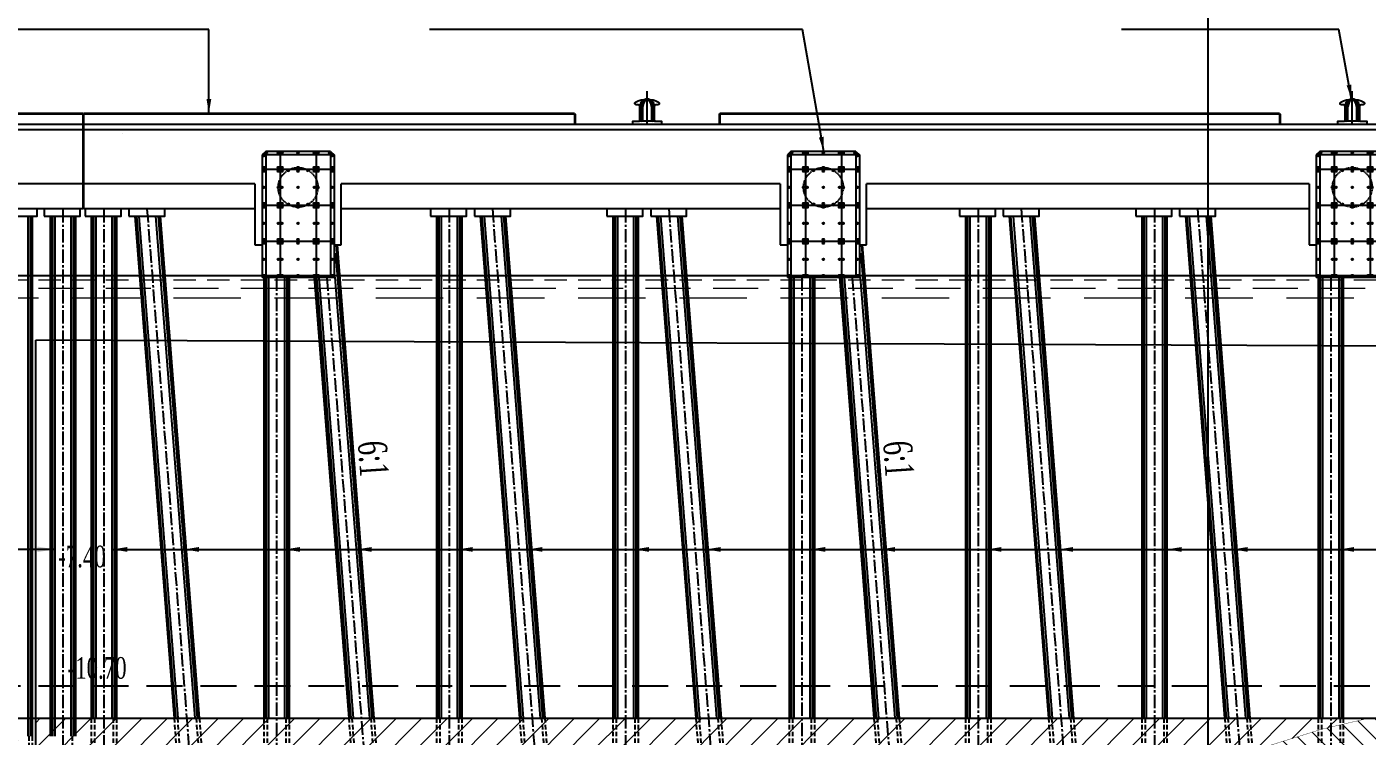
# Model space of a CAD drawing. Extents: x -57534 to 10615, y -13723 to 96319.
# Drawn here: x -25074 to -21349, y 39397 to 41368 of the extents above; entities that cross this region are included whole.
import ezdxf
from ezdxf.enums import TextEntityAlignment as Align

# ---------------------------------------------------------------- set-up
doc = ezdxf.new("R2010")
doc.units = 0
doc.header["$LTSCALE"] = 5
doc.header["$MEASUREMENT"] = 0
for name, pattern in [('CENTER', [2, 1.25, -0.25, 0.25, -0.25]), ('CENTER2', [1.125, 0.75, -0.125, 0.125, -0.125]), ('HIDDEN', [0.375, 0.25, -0.125])]:
    doc.linetypes.add(name, pattern=pattern)
doc.layers.get('0').update_dxf_attribs({"linetype": 'CONTINUOUS'})
doc.layers.get('DEFPOINTS').update_dxf_attribs({"linetype": 'CONTINUOUS'})
for name, color, linetype in [('1', 1, 'CONTINUOUS'), ('3', 3, 'CONTINUOUS'), ('BELT', 6, 'CONTINUOUS'), ('BORDER', 2, 'CONTINUOUS'), ('CENTER', 9, 'CENTER2'), ('COBAN', 2, 'CONTINUOUS'), ('Dam', 4, 'CONTINUOUS'), ('DIMENSION', 4, 'CONTINUOUS'), ('GCS', 5, 'CONTINUOUS'), ('HAOCN', 11, 'CONTINUOUS'), ('HATCH', 7, 'CONTINUOUS'), ('HIDDEN', 4, 'HIDDEN'), ('Net tim', 6, 'CONTINUOUS'), ('PAD', 6, 'CONTINUOUS'), ('PART', 3, 'CONTINUOUS'), ('TEXT', 3, 'CONTINUOUS'), ('TIM', 8, 'CENTER')]:
    doc.layers.add(name, color=color, linetype=linetype)
doc.layers.add('harch', color=8, linetype='CONTINUOUS', lineweight=5)
doc.layers.add('KHUAT', color=235, linetype='HIDDEN', lineweight=18)
doc.styles.add('DIM', font='romans.shx', dxfattribs={"width": 0.65})
doc.styles.add('THUONG', font='vntimeh.shx', dxfattribs={"width": 0.65})
doc.linetypes.add('DAT_LINE', pattern='A,0.2,[2,G.shx,S=0.017,R=0,X=-0.017,Y=0],0.22', length=0.42)
doc.dimstyles.new('400.Ph', dxfattribs={"dimscale": 400, "dimtxt": 0.2, "dimasz": 0.1, "dimexe": 0.1, "dimexo": 0.1, "dimgap": 0.06, "dimtad": 1, "dimdec": 0, "dimzin": 0, "dimdsep": 46, "dimtxsty": 'DIM', "dimblk": 'ARCHTICK', "dimcen": 0.15, "dimdle": 0.1, "dimclrd": 256, "dimclre": 7, "dimclrt": 6, "dimadec": 0, "dimazin": 0, "dimtfac": 1, "dimtdec": 0, "dimtix": 1, "dimtmove": 0, "dimatfit": 3, "dimfxl": 1, "dimtolj": 1, "dimtzin": 0, "dimarcsym": 0})

# ---------------------------------------------------------------- blocks, each defined once
blk = doc.blocks.new('Coc Xien')
at = {"layer": 'BORDER'}
for p, q in [((-9.3, -3.4), (-118.1, -1398.4)), ((60.9, -3.4), (-47.9, -1398.4))]:
    blk.add_line(p, q, dxfattribs=at)
at = {"layer": 'CENTER', "ltscale": 10}
blk.add_line((27.4, 16.6), (-276.4, -3876.7), dxfattribs=at)
at = {"layer": 'DIMENSION', "ltscale": 5}
blk.add_lwpolyline([(77.4, -3.4), (-22.6, -3.4), (-22.6, 16.6), (77.4, 16.6)], close=True, dxfattribs=at)
at = {"layer": 'HATCH'}
for p, q in [((-7.3, -3.4), (-116.2, -1398.4)), ((-3.3, -3.4), (-112.1, -1398.4)), ((3.3, -3.4), (-105.6, -1398.4)), ((50.3, -3.4), (-58.5, -1398.4)), ((56.9, -3.4), (-52, -1398.4)), ((60.9, -3.4), (-47.9, -1398.4))]:
    blk.add_line(p, q, dxfattribs=at)
at = {"layer": 'HIDDEN', "ltscale": 10}
for p, q in [((-118.1, -1398.4), (-310.6, -3864)), ((-109.1, -1398.4), (-301.6, -3864.7)), ((-57, -1398.4), (-249.8, -3868.8)), ((-47.9, -1398.4), (-240.8, -3869.5)), ((-310.6, -3864), (-240.8, -3869.5)), ((-276.4, -3876.7), (-240.8, -3869.5))]:
    blk.add_line(p, q, dxfattribs=at)
at = {"layer": 'HIDDEN'}
for q in [(-240.8, -3869.5), (-276.4, -3876.7)]:
    blk.add_line((-310.6, -3864), q, dxfattribs=at)
blk = doc.blocks.new('A$C18BE6784')
at = {"layer": 'BORDER'}
for p, q in [((-10, 3990), (-10, 2595)), ((60, 3990), (60, 2595))]:
    blk.add_line(p, q, dxfattribs=at)
at = {"layer": 'CENTER', "ltscale": 10}
blk.add_line((25, 4010), (25, 10), dxfattribs=at)
at = {"layer": 'DIMENSION', "ltscale": 5}
blk.add_lwpolyline([(-26.6, 3990), (73.4, 3990), (73.4, 4010), (-26.6, 4010)], close=True, dxfattribs=at)
at = {"layer": 'HATCH'}
for p, q in [((-8, 3990), (-8, 2595)), ((-4, 3990), (-4, 2595)), ((2.5, 3990), (2.5, 2595)), ((47.5, 3990), (47.5, 2595)), ((54, 3990), (54, 2595)), ((58, 3990), (58, 2595))]:
    blk.add_line(p, q, dxfattribs=at)
at = {"layer": 'HIDDEN', "ltscale": 10}
for p, q in [((-10, 2595), (-10, 10)), ((-1, 2595), (-1, 10)), ((51, 2595), (51, 10)), ((60, 2595), (60, 10)), ((-10, 10), (60, 10)), ((-10, 10), (25, 0)), ((25, 0), (60, 10))]:
    blk.add_line(p, q, dxfattribs=at)
at = {"layer": 'HIDDEN'}
blk.add_line((-10, 10), (60, 10), dxfattribs=at)
blk = doc.blocks.new('D7002')
at = {"layer": 'BORDER'}
for p, q in [((-35, -190), (-35, -1415)), ((35, -190), (35, -1415))]:
    blk.add_line(p, q, dxfattribs=at)
at = {"layer": 'CENTER', "ltscale": 10}
blk.add_line((0, -190), (0, -4000), dxfattribs=at)
at = {"layer": 'HATCH'}
for p, q in [((-33, -190), (-33, -1415)), ((-29, -190), (-29, -1415)), ((-22.5, -190), (-22.5, -1415)), ((22.5, -190), (22.5, -1415)), ((29, -190), (29, -1415)), ((33, -190), (33, -1415))]:
    blk.add_line(p, q, dxfattribs=at)
at = {"layer": 'HIDDEN', "ltscale": 10}
for p, q in [((-35, -1415), (-35, -4000)), ((-26, -1415), (-26, -4000)), ((26, -1415), (26, -4000)), ((35, -1415), (35, -4000)), ((-35, -4000), (35, -4000)), ((-35, -4000), (0, -4010)), ((0, -4010), (35, -4000))]:
    blk.add_line(p, q, dxfattribs=at)
at = {"layer": 'HIDDEN'}
blk.add_line((-35, -4000), (35, -4000), dxfattribs=at)
blk = doc.blocks.new('D7003')
at = {"layer": 'BORDER'}
for p, q in [((48.2, -100), (150.8, -1415)), ((-15, -190), (80.6, -1415))]:
    blk.add_line(p, q, dxfattribs=at)
at = {"layer": 'CENTER', "ltscale": 10}
blk.add_line((20.1, -190), (308.3, -3882.8), dxfattribs=at)
at = {"layer": 'HATCH'}
for p, q in [((46.2, -100), (148.9, -1415)), ((44, -123.2), (144.8, -1415)), ((-13, -190), (82.6, -1415)), ((-9, -190), (86.6, -1415)), ((-2.4, -190), (93.2, -1415)), ((42.6, -190), (138.2, -1415))]:
    blk.add_line(p, q, dxfattribs=at)
at = {"layer": 'HIDDEN', "ltscale": 10}
for p, q in [((80.6, -1415), (273.4, -3885.5)), ((89.6, -1415), (282.4, -3884.8)), ((141.8, -1415), (334.2, -3880.8)), ((150.8, -1415), (343.2, -3880.1)), ((343.2, -3880.1), (273.4, -3885.5)), ((309.1, -3892.8), (273.4, -3885.5))]:
    blk.add_line(p, q, dxfattribs=at)
at = {"layer": 'HIDDEN'}
for q in [(273.4, -3885.5), (309.1, -3892.8)]:
    blk.add_line((343.2, -3880.1), q, dxfattribs=at)
at = {"layer": 'TEXT', "style": 'THUONG', "width": 0.65}
blk.add_text('6:1', height=80, rotation=273.8902, dxfattribs=at).set_placement((149.2, -694.2), align=Align.MIDDLE)
blk = doc.blocks.new('MD-PD 2')
at = {"layer": 'COBAN'}
for p, q in [((-3834.7, 444.1), (-3834.7, 179.1)), ((3707.3, 414.1), (-3834.7, 414.1)), ((3707.3, 399.1), (-3834.7, 399.1)), ((-3358.7, 249.1), (-3834.7, 249.1)), ((-3358.7, 249.1), (-3358.7, 79.1)), ((-1898.7, 249.1), (-3118.7, 249.1)), ((-3118.7, 79.1), (-3118.7, 249.1)), ((-1898.7, 249.1), (-1898.7, 79.1)), ((-428.7, 249.1), (-1658.7, 249.1)), ((-1658.7, 79.1), (-1658.7, 249.1)), ((-428.7, 249.1), (-428.7, 79.1)), ((-3358.7, 179.1), (-3834.7, 179.1)), ((-1898.7, 179.1), (-3118.7, 179.1)), ((-428.7, 179.1), (-1658.7, 179.1)), ((-3358.7, 79.1), (-3338.7, 79.1)), ((-3138.7, 79.1), (-3118.7, 79.1)), ((-1898.7, 79.1), (-1878.7, 79.1)), ((-1678.7, 79.1), (-1658.7, 79.1)), ((-428.7, 79.1), (-408.7, 79.1))]:
    blk.add_line(p, q, dxfattribs=at)
at = {"layer": 'Dam', "ltscale": 200}
blk.add_line((-3726.7, 389.1), (-3726.7, 389.1), dxfattribs=at)
at = {"layer": 'GCS', "ltscale": 5}
for p, q in [((-2470.7, 444.1), (-3834.7, 444.1)), ((-2470.7, 444.1), (-2468.7, 442.1)), ((-2468.7, 442.1), (-2468.7, 414.1)), ((-2068.7, 442.1), (-2066.7, 444.1)), ((-2068.7, 442.1), (-2068.7, 414.1)), ((-510.7, 444.1), (-2066.7, 444.1)), ((-510.7, 444.1), (-508.7, 442.1)), ((-508.7, 442.1), (-508.7, 414.1))]:
    blk.add_line(p, q, dxfattribs=at)
at = {"layer": 'HAOCN', "ltscale": 5}
for p, q in [((-2470.7, 442.1), (-3834.7, 442.1)), ((-2470.7, 442.1), (-2470.7, 414.1)), ((-510.7, 442.1), (-2066.7, 442.1)), ((-2066.7, 442.1), (-2066.7, 414.1)), ((-510.7, 442.1), (-510.7, 414.1))]:
    blk.add_line(p, q, dxfattribs=at)
at = {"layer": 'COBAN'}
for name, p in [('D7003', (-3178.7, 179.1)), ('D7003', (-1718.7, 179.1)), ('D7002', (-3298.7, 179.1)), ('D7002', (-1838.7, 179.1)), ('D7002', (-368.7, 179.1))]:
    blk.add_blockref(name, p, dxfattribs=at)
at = {"layer": 'HIDDEN'}
for p in [(-3803.7, -3830.9), (-2843.7, -3830.9), (-2353.7, -3830.9), (-1373.7, -3830.9), (-883.7, -3830.9)]:
    blk.add_blockref('A$C18BE6784', p, dxfattribs=at)
at = {"layer": 'HIDDEN', "xscale": -1}
for p in [(-3631.3, 162.5), (-2671.3, 162.5), (-2181.3, 162.5), (-1201.3, 162.5), (-711.3, 162.5)]:
    blk.add_blockref('Coc Xien', p, dxfattribs=at)
blk = doc.blocks.new('Md pd3')
at = {"layer": '1', "color": 4, "ltscale": 5}
for points in [[(3732.2, 33.5), (3832.2, 33.5), (3832.2, 53.5), (3732.2, 53.5)], [(3852.2, 33.5), (3952.2, 33.5), (3952.2, 53.5), (3852.2, 53.5)]]:
    blk.add_lwpolyline(points, close=True, dxfattribs=at)
at = {"layer": 'BORDER'}
for p, q in [((3818.8, 33.5), (3818.8, -1411.5)), ((3868.8, 33.5), (3868.8, -1411.5)), ((3938.8, 33.5), (3938.8, -1411.5))]:
    blk.add_line(p, q, dxfattribs=at)
at = {"layer": 'CENTER', "ltscale": 10}
blk.add_line((3903.8, 53.5), (3903.8, -3946.5), dxfattribs=at)
at = {"layer": 'COBAN'}
for p, q in [((3959.7, 318.5), (3959.7, 53.5)), ((3959.7, 288.5), (-3582.3, 288.5)), ((3959.7, 273.5), (-3582.3, 273.5)), ((3959.7, 123.5), (3483.8, 123.5)), ((3959.7, 53.5), (3483.8, 53.5))]:
    blk.add_line(p, q, dxfattribs=at)
at = {"layer": 'GCS'}
blk.add_line((3959.7, 318.5), (3085.8, 318.5), dxfattribs=at)
at = {"layer": 'HAOCN', "ltscale": 5}
blk.add_line((3959.7, 316.5), (3085.8, 316.5), dxfattribs=at)
at = {"layer": 'HATCH'}
for p, q in [((3806.2, 33.5), (3806.2, -1411.5)), ((3812.8, 33.5), (3812.8, -1411.5)), ((3816.8, 33.5), (3816.8, -1411.5)), ((3870.7, 33.5), (3870.7, -1411.5)), ((3874.8, 33.5), (3874.8, -1411.5)), ((3881.3, 33.5), (3881.3, -1411.5)), ((3926.2, 33.5), (3926.2, -1411.5)), ((3932.8, 33.5), (3932.8, -1411.5)), ((3936.8, 33.5), (3936.8, -1411.5))]:
    blk.add_line(p, q, dxfattribs=at)
at = {"layer": 'HIDDEN', "ltscale": 10}
for p, q in [((3809.8, -1411.5), (3809.8, -3946.5)), ((3818.8, -1411.5), (3818.8, -3946.5)), ((3929.8, -1411.5), (3929.8, -3946.5))]:
    blk.add_line(p, q, dxfattribs=at)
blk = doc.blocks.new('A$C69525F90')
at = {"layer": 'HATCH', "color": 7}
for p, q in [((23, 12), (23, 50)), ((28, 12), (28, 50)), ((52, 50), (52, 12)), ((57, 50), (57, 12))]:
    blk.add_line(p, q, dxfattribs=at)
for centre, radius, start, end in [((45, 48.6), 22, 103.0137, 176.2572), ((52.9, 48.7), 24.9, 121.1303, 176.9421), ((35, 48.6), 22, 3.7428, 76.9863), ((27.1, 48.7), 24.9, 3.0579, 58.8697), ((18, 14.4), 5.53, 284.0666, 334.6846), ((21.8, 16.7), 7.74, 277.0881, 322.7962), ((58.2, 16.7), 7.74, 217.2038, 262.9119), ((62, 14.4), 5.53, 205.3154, 255.9334)]:
    blk.add_arc(centre, radius, start, end, dxfattribs=at)
at = {"layer": 'Net tim'}
blk.add_line((63, 9), (17, 9), dxfattribs=at)
blk.add_lwpolyline([(60, 50), (60, 12, 0.414214), (63, 9), (80, 9), (80, 0), (0, 0), (0, 9), (17, 9, 0.414214), (20, 12), (20, 50, 0.414214), (16, 54), (9.9, 54, -0.769128), (7.9, 61.5, -0.265523), (72.1, 61.5, -0.769128), (70.1, 54), (64, 54, 0.414214), (60, 50, 0.414214), (40, 70), (40, 70, 0.414214), (20, 50)], format="xyb", dxfattribs=at)
at = {"layer": 'TIM', "ltscale": 20}
blk.add_line((40, 0), (40, 92), dxfattribs=at)
blk = doc.blocks.new('_ArchTick')
at = {"color": 0, "linetype": 'ByBlock', "const_width": 0.15}
blk.add_lwpolyline([(-0.5, -0.5), (0.5, 0.5)], dxfattribs=at)
blk = doc.blocks.new('dia chat')
at = {"layer": 'harch'}
h = blk.add_hatch(dxfattribs=at)
h.set_pattern_fill('ANSI31', color=256, scale=400, style=0)
h.set_pattern_definition([(45, (-10737.15, -1620), (-35.35534, 35.35534), [])])
h.paths.add_polyline_path([(5570.3, -1167.6, -1), (5410.3, -1167.6, -1)], flags=16)
h.paths.add_polyline_path([(-81.1, -1264, -1), (78.9, -1264, -1)], flags=16)
h.paths.add_polyline_path([(-3950, -1220), (-5192, -1160.7), (-6237.2, -1102.4), (-7115.3, -1045.4), (-7856.6, -990.1), (-8490.8, -936.6), (-9047.9, -885.4), (-9558, -836.8), (-10051, -791), (-10551.3, -748.5), (-10737.1, -734.3), (-9802.2, -865.6), (-8954.8, -999), (-8163.7, -1130.4), (-7397.2, -1255.9), (-6624.1, -1371.5), (-5812.8, -1473.4), (-4931.9, -1557.5), (-3950, -1620)])
h.paths.add_polyline_path([(-6185, -1312.2, -1), (-6025, -1312.2, -1)], flags=16)
h.paths.add_polyline_path([(5458, -1220.8), (5535.3, -1220.8), (5535.3, -1100.8), (5458, -1100.8)], flags=8)
h.paths.add_polyline_path([(3969.3, -1545.4), (4217.3, -1545.4), (4217.3, -1455.4), (3969.3, -1455.4)], flags=24)
h.paths.add_polyline_path([(-40.8, -1317.2), (36.5, -1317.2), (36.5, -1197.2), (-40.8, -1197.2)], flags=8)
h.paths.add_polyline_path([(-3893.4, -1598), (-3645.4, -1598), (-3645.4, -1508), (-3893.4, -1508)], flags=24)
h.paths.add_polyline_path([(3652, -1534), (3844, -1534), (3844, -1444), (3652, -1444)], flags=24)
h.paths.add_polyline_path([(-6144.8, -1365.4), (-6067.4, -1365.4), (-6067.4, -1245.4), (-6144.8, -1245.4)], flags=8)
h.paths.add_polyline_path([(-4195.7, -1617.9), (-4003.7, -1617.9), (-4003.7, -1527.9), (-4195.7, -1527.9)], flags=25)
h.paths.add_polyline_path([(7655.2, -990), (3950, -990), (3950, -1560), (4855.1, -1513.8), (5554.8, -1464.4), (6080.6, -1412.4), (6464, -1358.3), (6736.6, -1302.6), (6930, -1246), (7075.7, -1188.9), (7205.2, -1131.9), (7348.1, -1075.5), (7526.2, -1020.1)])
h.paths.add_polyline_path([(3900, -990), (-1214.8, -990), (-1969.9, -1068.3), (-2869.7, -1148.5), (-3900, -1220), (-3900, -1620), (-183.4, -1546.9), (3900, -1560)])
h = blk.add_hatch(dxfattribs=at)
h.set_pattern_fill('ANSI31', color=256, scale=300, angle=90, style=0)
h.set_pattern_definition([(135, (3950, -2536.876), (-26.5165, -26.5165), [])])
h.paths.add_polyline_path([(14205, -990), (7655.2, -990), (7526.2, -1020.1), (7348.1, -1075.5), (7205.2, -1131.9), (7075.7, -1188.9), (6930, -1246), (6736.6, -1302.6), (6464, -1358.3), (6080.6, -1412.4), (5554.8, -1464.4), (4855.1, -1513.8), (3950, -1560), (5510.9, -1639.5), (6782.3, -1715.4), (7799.5, -1788.1), (8597.9, -1857.8), (9213.1, -1924.9), (9680.2, -1989.4), (10034.8, -2051.9), (10312.2, -2112.4), (10548.2, -2171.3), (10780.3, -2228.5), (11046.2, -2284), (11383.6, -2337.7), (11830.4, -2389.5), (12424.4, -2439.4), (13203.3, -2487.3), (14205, -2533)])
h.paths.add_polyline_path([(10518.1, -1454.2, -1), (10678.1, -1454.2, -1)], flags=16)
h.paths.add_polyline_path([(10585, -1507.5), (10665, -1507.5), (10665, -1387.5), (10585, -1387.5)], flags=8)
h.paths.add_polyline_path([(14015.2, -2536.9), (14213.2, -2536.9), (14213.2, -2446.9), (14015.2, -2446.9)], flags=9)
at = {"ltscale": 5}
for p, q in [((3950, -3970), (3950, 60)), ((14205, 17), (3950, 59.9))]:
    blk.add_line(p, q, dxfattribs=at)
at = {"ltscale": 5, "const_width": 1}
blk.add_lwpolyline([(7655.2, -990), (7526.2, -1020.1), (7348.1, -1075.5), (7205.2, -1131.9), (7075.7, -1188.9), (6930, -1246), (6736.6, -1302.6), (6464, -1358.3), (6080.6, -1412.4), (5554.8, -1464.4), (4855.1, -1513.8), (3950, -1560)], dxfattribs=at)
at = {"layer": '3', "style": 'THUONG', "width": 0.7}
for s, p in [('-7.40', (4144.5, -570.8)), ('-10.70', (4202.3, -880.4))]:
    blk.add_text(s, height=60, dxfattribs=at).set_placement(p, align=Align.RIGHT)
blk = doc.blocks.new('demtaucss')
at = {"color": 3}
blk.add_line((-6507.7, 40421.3), (-6505.9, 40421.3), dxfattribs=at)
at = {"layer": 'CENTER', "color": 3, "linetype": 'CENTER2'}
for p, q in [((-6476.1, 40609.6), (-6481.1, 40618.3)), ((-6426.1, 40609.6), (-6421.1, 40618.3)), ((-6501.1, 40566.3), (-6511.1, 40566.3)), ((-6401.1, 40566.3), (-6391.1, 40566.3)), ((-6476.1, 40523), (-6481.1, 40514.4)), ((-6426.1, 40523), (-6421.1, 40514.4))]:
    blk.add_line(p, q, dxfattribs=at)
at = {"layer": 'HATCH', "linetype": 'HIDDEN', "ltscale": 2}
blk.add_circle((-6451.1, 40566.3), 55, dxfattribs=at)
at = {"layer": 'PAD'}
for p, q in [((-6541.1, 40666.3), (-6551.1, 40656.3)), ((-6551.1, 40656.3), (-6551.1, 40316.3)), ((-6549.3, 40654.3), (-6542.8, 40654.3)), ((-6541.1, 40656.3), (-6546.1, 40661.3)), ((-6546.1, 40657.6), (-6546.1, 40651.1)), ((-6542.3, 40661.3), (-6535.8, 40661.3)), ((-6361.1, 40666.3), (-6541.1, 40666.3)), ((-6541.1, 40656.3), (-6541.1, 40316.3)), ((-6361.1, 40656.3), (-6541.1, 40656.3)), ((-6539.1, 40664.6), (-6539.1, 40658.1)), ((-6509.3, 40661.3), (-6502.8, 40661.3)), ((-6506.1, 40664.6), (-6506.1, 40658.1)), ((-6501.1, 40666.3), (-6501.1, 40316.3)), ((-6499.3, 40661.3), (-6492.8, 40661.3)), ((-6496.1, 40664.6), (-6496.1, 40658.1)), ((-6454.3, 40661.3), (-6447.8, 40661.3)), ((-6451.1, 40664.6), (-6451.1, 40658.1)), ((-6409.3, 40661.3), (-6402.8, 40661.3)), ((-6406.1, 40664.6), (-6406.1, 40658.1)), ((-6401.1, 40666.3), (-6401.1, 40316.3)), ((-6401.1, 40666.3), (-6401.1, 40316.3)), ((-6399.3, 40661.3), (-6392.8, 40661.3)), ((-6396.1, 40664.6), (-6396.1, 40658.1)), ((-6359.8, 40661.3), (-6366.3, 40661.3)), ((-6363.1, 40664.6), (-6363.1, 40658.1)), ((-6361.1, 40666.3), (-6351.1, 40656.3)), ((-6361.1, 40656.3), (-6356.1, 40661.3)), ((-6361.1, 40656.3), (-6361.1, 40316.3)), ((-6352.8, 40654.3), (-6359.3, 40654.3)), ((-6356.1, 40657.6), (-6356.1, 40651.1)), ((-6351.1, 40656.3), (-6351.1, 40316.3)), ((-6351.1, 40616.3), (-6551.1, 40616.3)), ((-6549.3, 40621.3), (-6542.8, 40621.3)), ((-6549.3, 40611.3), (-6542.8, 40611.3)), ((-6546.1, 40624.6), (-6546.1, 40618.1)), ((-6546.1, 40614.6), (-6546.1, 40608.1)), ((-6509.3, 40621.3), (-6502.8, 40621.3)), ((-6509.3, 40611.3), (-6502.8, 40611.3)), ((-6506.1, 40624.6), (-6506.1, 40618.1)), ((-6506.1, 40614.6), (-6506.1, 40608.1)), ((-6499.3, 40621.3), (-6492.8, 40621.3)), ((-6499.3, 40611.3), (-6492.8, 40611.3)), ((-6496.1, 40624.6), (-6496.1, 40618.1)), ((-6496.1, 40614.6), (-6496.1, 40608.1)), ((-6454.3, 40621.3), (-6447.8, 40621.3)), ((-6454.3, 40611.3), (-6447.8, 40611.3)), ((-6451.1, 40624.6), (-6451.1, 40618.1)), ((-6451.1, 40614.6), (-6451.1, 40608.1)), ((-6409.3, 40621.3), (-6402.8, 40621.3)), ((-6409.3, 40611.3), (-6402.8, 40611.3)), ((-6406.1, 40624.6), (-6406.1, 40618.1)), ((-6406.1, 40614.6), (-6406.1, 40608.1)), ((-6399.3, 40621.3), (-6392.8, 40621.3)), ((-6399.3, 40611.3), (-6392.8, 40611.3)), ((-6396.1, 40624.6), (-6396.1, 40618.1)), ((-6396.1, 40614.6), (-6396.1, 40608.1)), ((-6359.3, 40621.3), (-6352.8, 40621.3)), ((-6359.3, 40611.3), (-6352.8, 40611.3)), ((-6356.1, 40624.6), (-6356.1, 40618.1)), ((-6356.1, 40614.6), (-6356.1, 40608.1)), ((-6549.3, 40566.3), (-6542.8, 40566.3)), ((-6546.1, 40569.6), (-6546.1, 40563.1)), ((-6509.3, 40566.3), (-6502.8, 40566.3)), ((-6506.1, 40569.6), (-6506.1, 40563.1)), ((-6499.3, 40566.3), (-6492.8, 40566.3)), ((-6496.1, 40569.6), (-6496.1, 40563.1)), ((-6454.3, 40566.3), (-6447.8, 40566.3)), ((-6451.1, 40569.6), (-6451.1, 40563.1)), ((-6409.3, 40566.3), (-6402.8, 40566.3)), ((-6406.1, 40569.6), (-6406.1, 40563.1)), ((-6399.3, 40566.3), (-6392.8, 40566.3)), ((-6396.1, 40569.6), (-6396.1, 40563.1)), ((-6359.3, 40566.3), (-6352.8, 40566.3)), ((-6356.1, 40569.6), (-6356.1, 40563.1)), ((-6351.1, 40516.3), (-6551.1, 40516.3)), ((-6549.3, 40521.3), (-6542.8, 40521.3)), ((-6549.3, 40511.3), (-6542.8, 40511.3)), ((-6546.1, 40524.6), (-6546.1, 40518.1)), ((-6546.1, 40514.6), (-6546.1, 40508.1)), ((-6509.3, 40521.3), (-6502.8, 40521.3)), ((-6509.3, 40511.3), (-6502.8, 40511.3)), ((-6506.1, 40524.6), (-6506.1, 40518.1)), ((-6506.1, 40514.6), (-6506.1, 40508.1)), ((-6499.3, 40521.3), (-6492.8, 40521.3)), ((-6499.3, 40511.3), (-6492.8, 40511.3)), ((-6496.1, 40524.6), (-6496.1, 40518.1)), ((-6496.1, 40514.6), (-6496.1, 40508.1)), ((-6454.3, 40521.3), (-6447.8, 40521.3)), ((-6454.3, 40511.3), (-6447.8, 40511.3)), ((-6451.1, 40524.6), (-6451.1, 40518.1)), ((-6451.1, 40514.6), (-6451.1, 40508.1)), ((-6409.3, 40521.3), (-6402.8, 40521.3)), ((-6409.3, 40511.3), (-6402.8, 40511.3)), ((-6406.1, 40524.6), (-6406.1, 40518.1)), ((-6406.1, 40514.6), (-6406.1, 40508.1)), ((-6399.3, 40521.3), (-6392.8, 40521.3)), ((-6399.3, 40511.3), (-6392.8, 40511.3)), ((-6396.1, 40524.6), (-6396.1, 40518.1)), ((-6396.1, 40514.6), (-6396.1, 40508.1)), ((-6359.3, 40521.3), (-6352.8, 40521.3)), ((-6359.3, 40511.3), (-6352.8, 40511.3)), ((-6356.1, 40524.6), (-6356.1, 40518.1)), ((-6356.1, 40514.6), (-6356.1, 40508.1)), ((-6549.3, 40466.3), (-6542.8, 40466.3)), ((-6546.1, 40469.6), (-6546.1, 40463.1)), ((-6509.3, 40466.3), (-6502.8, 40466.3)), ((-6506.1, 40469.6), (-6506.1, 40463.1)), ((-6499.3, 40466.3), (-6492.8, 40466.3)), ((-6496.1, 40469.6), (-6496.1, 40463.1)), ((-6454.3, 40466.3), (-6447.8, 40466.3)), ((-6451.1, 40469.6), (-6451.1, 40463.1)), ((-6409.3, 40466.3), (-6402.8, 40466.3)), ((-6406.1, 40469.6), (-6406.1, 40463.1)), ((-6399.3, 40466.3), (-6392.8, 40466.3)), ((-6396.1, 40469.6), (-6396.1, 40463.1)), ((-6359.3, 40466.3), (-6352.8, 40466.3)), ((-6356.1, 40469.6), (-6356.1, 40463.1)), ((-6549.3, 40421.3), (-6542.8, 40421.3)), ((-6546.1, 40424.6), (-6546.1, 40418.1)), ((-6509.3, 40421.3), (-6502.8, 40421.3)), ((-6506.1, 40424.6), (-6506.1, 40418.1)), ((-6499.3, 40421.3), (-6492.8, 40421.3)), ((-6496.1, 40424.6), (-6496.1, 40418.1)), ((-6454.3, 40421.3), (-6447.8, 40421.3)), ((-6451.1, 40424.6), (-6451.1, 40418.1)), ((-6409.3, 40421.3), (-6402.8, 40421.3)), ((-6406.1, 40424.6), (-6406.1, 40418.1)), ((-6399.3, 40421.3), (-6392.8, 40421.3)), ((-6396.1, 40424.6), (-6396.1, 40418.1)), ((-6359.3, 40421.3), (-6352.8, 40421.3)), ((-6356.1, 40424.6), (-6356.1, 40418.1)), ((-6351.1, 40416.3), (-6551.1, 40416.3)), ((-6549.3, 40411.3), (-6542.8, 40411.3)), ((-6546.1, 40414.6), (-6546.1, 40408.1)), ((-6509.3, 40411.3), (-6502.8, 40411.3)), ((-6506.1, 40414.6), (-6506.1, 40408.1)), ((-6499.3, 40411.3), (-6492.8, 40411.3)), ((-6496.1, 40414.6), (-6496.1, 40408.1)), ((-6454.3, 40411.3), (-6447.8, 40411.3)), ((-6451.1, 40414.6), (-6451.1, 40408.1)), ((-6409.3, 40411.3), (-6402.8, 40411.3)), ((-6406.1, 40414.6), (-6406.1, 40408.1)), ((-6399.3, 40411.3), (-6392.8, 40411.3)), ((-6396.1, 40414.6), (-6396.1, 40408.1)), ((-6359.3, 40411.3), (-6352.8, 40411.3)), ((-6356.1, 40414.6), (-6356.1, 40408.1)), ((-6549.3, 40366.3), (-6542.8, 40366.3)), ((-6546.1, 40369.6), (-6546.1, 40363.1)), ((-6509.3, 40366.3), (-6502.8, 40366.3)), ((-6506.1, 40369.6), (-6506.1, 40363.1)), ((-6499.3, 40366.3), (-6492.8, 40366.3)), ((-6496.1, 40369.6), (-6496.1, 40363.1)), ((-6454.3, 40366.3), (-6447.8, 40366.3)), ((-6451.1, 40369.6), (-6451.1, 40363.1)), ((-6409.3, 40366.3), (-6402.8, 40366.3)), ((-6406.1, 40369.6), (-6406.1, 40363.1)), ((-6399.3, 40366.3), (-6392.8, 40366.3)), ((-6396.1, 40369.6), (-6396.1, 40363.1)), ((-6359.3, 40366.3), (-6352.8, 40366.3)), ((-6356.1, 40369.6), (-6356.1, 40363.1)), ((-6351.1, 40316.3), (-6551.1, 40316.3)), ((-6549.3, 40321.3), (-6542.8, 40321.3)), ((-6546.1, 40324.6), (-6546.1, 40318.1)), ((-6509.3, 40321.3), (-6502.8, 40321.3)), ((-6506.1, 40324.6), (-6506.1, 40318.1)), ((-6499.3, 40321.3), (-6492.8, 40321.3)), ((-6496.1, 40324.6), (-6496.1, 40318.1)), ((-6454.3, 40321.3), (-6447.8, 40321.3)), ((-6451.1, 40324.6), (-6451.1, 40318.1)), ((-6409.3, 40321.3), (-6402.8, 40321.3)), ((-6406.1, 40324.6), (-6406.1, 40318.1)), ((-6399.3, 40321.3), (-6392.8, 40321.3)), ((-6396.1, 40324.6), (-6396.1, 40318.1)), ((-6359.3, 40321.3), (-6352.8, 40321.3)), ((-6356.1, 40324.6), (-6356.1, 40318.1))]:
    blk.add_line(p, q, dxfattribs=at)
for centre in [(-6546.1, 40654.3), (-6539.1, 40661.3), (-6506.1, 40661.3), (-6496.1, 40661.3), (-6451.1, 40661.3), (-6406.1, 40661.3), (-6396.1, 40661.3), (-6363.1, 40661.3), (-6356.1, 40654.3), (-6546.1, 40621.3), (-6546.1, 40611.3), (-6506.1, 40621.3), (-6506.1, 40611.3), (-6496.1, 40621.3), (-6496.1, 40611.3), (-6451.1, 40621.3), (-6451.1, 40611.3), (-6406.1, 40621.3), (-6406.1, 40611.3), (-6396.1, 40621.3), (-6396.1, 40611.3), (-6356.1, 40621.3), (-6356.1, 40611.3), (-6546.1, 40566.3), (-6506.1, 40566.3), (-6496.1, 40566.3), (-6451.1, 40566.3), (-6406.1, 40566.3), (-6396.1, 40566.3), (-6356.1, 40566.3), (-6546.1, 40521.3), (-6546.1, 40511.3), (-6506.1, 40521.3), (-6506.1, 40511.3), (-6496.1, 40521.3), (-6496.1, 40511.3), (-6451.1, 40521.3), (-6451.1, 40511.3), (-6406.1, 40521.3), (-6406.1, 40511.3), (-6396.1, 40521.3), (-6396.1, 40511.3), (-6356.1, 40521.3), (-6356.1, 40511.3), (-6546.1, 40466.3), (-6506.1, 40466.3), (-6496.1, 40466.3), (-6451.1, 40466.3), (-6406.1, 40466.3), (-6396.1, 40466.3), (-6356.1, 40466.3), (-6546.1, 40421.3), (-6506.1, 40421.3), (-6496.1, 40421.3), (-6451.1, 40421.3), (-6406.1, 40421.3), (-6396.1, 40421.3), (-6356.1, 40421.3), (-6546.1, 40411.3), (-6506.1, 40411.3), (-6496.1, 40411.3), (-6451.1, 40411.3), (-6406.1, 40411.3), (-6396.1, 40411.3), (-6356.1, 40411.3), (-6546.1, 40366.3), (-6506.1, 40366.3), (-6496.1, 40366.3), (-6451.1, 40366.3), (-6406.1, 40366.3), (-6396.1, 40366.3), (-6356.1, 40366.3), (-6546.1, 40321.3), (-6506.1, 40321.3), (-6496.1, 40321.3), (-6451.1, 40321.3), (-6406.1, 40321.3), (-6396.1, 40321.3), (-6356.1, 40321.3)]:
    blk.add_circle(centre, 2.25, dxfattribs=at)
at = {"layer": 'PART', "color": 3}
for centre in [(-6478.6, 40614), (-6423.6, 40614), (-6506.1, 40566.3), (-6396.1, 40566.3), (-6478.6, 40518.7), (-6423.6, 40518.7)]:
    blk.add_circle(centre, 2.35, dxfattribs=at)

msp = doc.modelspace()

# ---------------------------------------------------------------- linework, layer by layer
at = {"layer": 'BELT'}
msp.add_line((-34791.6, 40677), (-8036.3, 40677), dxfattribs=at)
at = {"layer": 'DEFPOINTS', "ltscale": 5}
msp.add_lwpolyline([(-34791.6, 44445), (-21791.6, 44445), (-21791.6, 33245), (-34791.6, 33245)], close=True, dxfattribs=at)
at = {"layer": 'DIMENSION', "color": 1, "linetype": 'HIDDEN', "ltscale": 80}
msp.add_line((-34791.6, 39537), (-8036.3, 39537), dxfattribs=at)
at = {"layer": 'DIMENSION', "linetype": 'DAT_LINE', "ltscale": 80}
msp.add_line((-34791.6, 39447), (-8036.3, 39447), dxfattribs=at)
at = {"layer": 'KHUAT', "color": 7, "ltscale": 50}
msp.add_line((-34791.6, 40665.4), (-8036.3, 40665.4), dxfattribs=at)
at = {"layer": 'KHUAT', "color": 7, "ltscale": 100}
msp.add_line((-34791.6, 40642.2), (-8036.3, 40642.2), dxfattribs=at)
at = {"layer": 'KHUAT', "color": 7, "ltscale": 150}
msp.add_line((-34791.6, 40614.5), (-8036.3, 40614.5), dxfattribs=at)

# ---------------------------------------------------------------- block references
at = {"layer": '1'}
for p in [(-17869, 355.6), (-16409, 355.6), (-14939, 355.6)]:
    msp.add_blockref('demtaucss', p, dxfattribs=at)
at = {"layer": 'COBAN', "ltscale": 5}
for p in [(-23390.1, 41097), (-21430.1, 41097)]:
    msp.add_blockref('A$C69525F90', p, dxfattribs=at)
at = {"layer": 'COBAN'}
for name, p in [('Md pd3', (-28877.8, 40808.5)), ('MD-PD 2', (-21081.4, 40682.9))]:
    msp.add_blockref(name, p, dxfattribs=at)
at = {"layer": 'Net tim'}
msp.add_blockref('dia chat', (-28999.1, 40437), dxfattribs=at)

# ---------------------------------------------------------------- leaders
at = {"layer": 'DIMENSION'}
for points in [[(-24568, 41127), (-24568, 41360.8), (-25293.7, 41360.8)], [(-22859.1, 41022), (-22918.2, 41360.8), (-23954.8, 41360.8)], [(-21392.1, 41167), (-21427.4, 41360.8), (-22031.7, 41360.8)]]:
    msp.add_leader(points, dimstyle='400.Ph', override={"dimgap": 0.06, "dimtad": 0}, dxfattribs=at)
at = {"layer": 'DIMENSION', "ltscale": 5}
for points, override in [([(-24997.1, 39916.1), (-25596.4, 39916)], {"dimasz": 0.12, "dimgap": 0.06, "dimtad": 0, "dimfxl": 0.12, "dimtfill": 1}), ([(-24835.1, 39915.9), (-20608.8, 39915.9), (-20608.8, 36284.9)], {"dimgap": 0.06, "dimtad": 0, "dimfxl": 0.12, "dimtfill": 1}), ([(-24635.9, 39915.9), (-24405.1, 39915.9)], {"dimgap": 0.06, "dimtad": 0, "dimfxl": 0.12, "dimtfill": 1}), ([(-24355.1, 39915.9), (-24124.3, 39915.9)], {"dimgap": 0.06, "dimtad": 0, "dimfxl": 0.12, "dimtfill": 1}), ([(-24155.9, 39915.9), (-23925.1, 39915.9)], {"dimgap": 0.06, "dimtad": 0, "dimfxl": 0.12, "dimtfill": 1}), ([(-23875.1, 39915.9), (-23644.3, 39915.9)], {"dimgap": 0.06, "dimtad": 0, "dimfxl": 0.12, "dimtfill": 1}), ([(-23681.2, 39915.9), (-23450.4, 39915.9)], {"dimgap": 0.06, "dimtad": 0, "dimfxl": 0.12, "dimtfill": 1}), ([(-23385.1, 39915.9), (-23154.3, 39915.9)], {"dimgap": 0.06, "dimtad": 0, "dimfxl": 0.12, "dimtfill": 1}), ([(-23185.9, 39915.9), (-22955.1, 39915.9)], {"dimgap": 0.06, "dimtad": 0, "dimfxl": 0.12, "dimtfill": 1}), ([(-22895.1, 39915.9), (-22664.3, 39915.9)], {"dimgap": 0.06, "dimtad": 0, "dimfxl": 0.12, "dimtfill": 1}), ([(-22701.2, 39915.9), (-22470.4, 39915.9)], {"dimgap": 0.06, "dimtad": 0, "dimfxl": 0.12, "dimtfill": 1}), ([(-22405.1, 39915.9), (-22174.3, 39915.9)], {"dimgap": 0.06, "dimtad": 0, "dimfxl": 0.12, "dimtfill": 1}), ([(-22205.9, 39915.9), (-21975.1, 39915.9)], {"dimgap": 0.06, "dimtad": 0, "dimfxl": 0.12, "dimtfill": 1}), ([(-21904.6, 39915.9), (-21673.8, 39915.9)], {"dimgap": 0.06, "dimtad": 0, "dimfxl": 0.12, "dimtfill": 1}), ([(-21721.2, 39915.9), (-21490.4, 39915.9)], {"dimgap": 0.06, "dimtad": 0, "dimfxl": 0.12, "dimtfill": 1}), ([(-21425.1, 39915.9), (-21194.3, 39915.9)], {"dimgap": 0.06, "dimtad": 0, "dimfxl": 0.12, "dimtfill": 1})]:
    msp.add_leader(points, dimstyle='400.Ph', override=override, dxfattribs=at)

doc.saveas('drawing.dxf')
